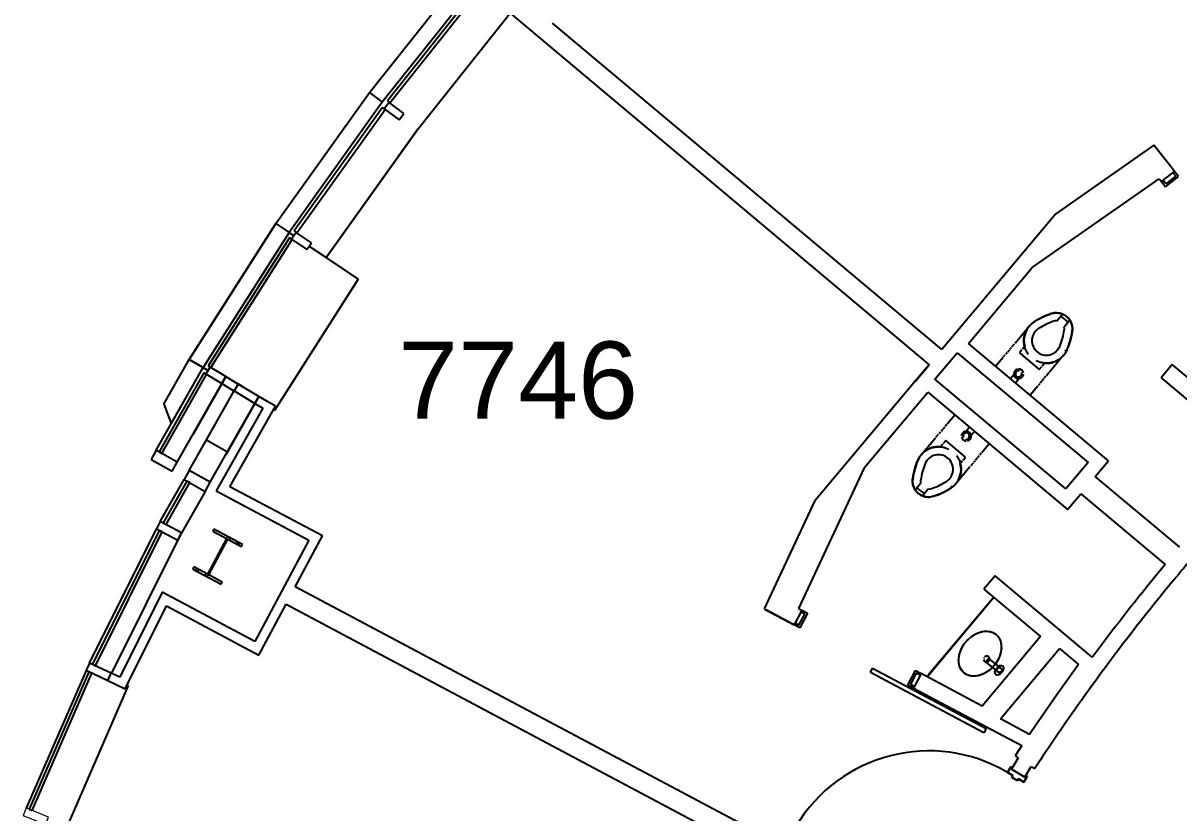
# Model space of a CAD drawing. Header units: inches. Extents: x -59 to 5673, y -29 to 4299.
# Drawn here: x 25.3 to 384.5, y 3652.6 to 3898.1 of the extents above; entities that cross this region are included whole.
import ezdxf

# ---------------------------------------------------------------- set-up
doc = ezdxf.new("R2010")
doc.units = ezdxf.units.IN
doc.header["$LTSCALE"] = 96
doc.header["$MEASUREMENT"] = 0
for name, color, linetype in [('A-ANNO-ROOM', 4, 'Continuous'), ('A-COLS', 5, 'Continuous'), ('A-DOOR', 2, 'Continuous'), ('A-FLOR-CASE', 3, 'Continuous'), ('A-FLOR-PFIX', 2, 'Continuous'), ('A-GLAZ', 2, 'Continuous'), ('A-WALL-FULL', 6, 'Continuous')]:
    doc.layers.add(name, color=color, linetype=linetype)
doc.layers.add('AE-108$0$A-WALL-PATT', color=8, linetype='Continuous', lineweight=9)
doc.styles.add('ARIAL', font='arial.ttf')

# ---------------------------------------------------------------- blocks, each defined once
blk = doc.blocks.new('AE-109$0$Rectangular Mullion - 2_5_ x 7-1_2_ rectangular-White-15350479-LEVEL 07')
at = {"layer": 'A-GLAZ', "lineweight": 20}
for p, q in [((-1.25, 3.25), (1.25, 3.25)), ((-1.25, -4.25), (-1.25, 3.25)), ((1.25, 3.25), (1.25, -4.25)), ((1.25, -4.25), (-1.25, -4.25))]:
    blk.add_line(p, q, dxfattribs=at)

msp = doc.modelspace()

# ---------------------------------------------------------------- hatches: boundary and pattern name
at = {"layer": 'AE-108$0$A-WALL-PATT', "lineweight": 9}
h = msp.add_hatch(dxfattribs=at)
h.set_pattern_fill('FP_1', color=256, style=0, pattern_type=2)
h.set_pattern_definition([(0, (0, -1.105), (30.72, 7.68), [1.267, -21.773, 1.267, -21.773, -122.88]), (0, (0, -1.105), (30.72, 7.68), [-46.08, 1.267, -44.813, 1.267, -21.773, -53.76]), (0, (0, -1.105), (30.72, 7.68), [-115.2, 1.267, -14.093, 1.267, -37.133]), (120, (11.52, 2.735), (-22.011075, 22.7643), [1.267, -21.773, 1.267, -21.773, -122.88]), (120, (11.52, 2.735), (-22.011075, 22.7643), [-46.08, 1.267, -44.813, 1.267, -21.773, -53.76]), (120, (11.52, 2.735), (-22.011075, 22.7643), [-115.2, 1.267, -14.093, 1.267, -37.133]), (240, (15.36, 18.095), (-8.708925, -30.4443), [1.267, -21.773, 1.267, -21.773, -122.88]), (240, (15.36, 18.095), (-8.708925, -30.4443), [-46.08, 1.267, -44.813, 1.267, -21.773, -53.76]), (240, (15.36, 18.095), (-8.708925, -30.4443), [-115.2, 1.267, -14.093, 1.267, -37.133])])
h.paths.add_polyline_path([(306.85, 3791.92), (307.25, 3792.4), (291.74, 3805.41), (291.34, 3804.93), (306.37, 3792.32)], flags=0)
h.paths.add_polyline_path([(276.5, 3817.39), (276.9, 3817.87), (234.19, 3853.7), (233.83, 3853.19), (276.31, 3817.55)], flags=0)
h.paths.add_polyline_path([(218.95, 3865.68), (219.35, 3866.15), (186.25, 3893.93), (185.85, 3893.45), (218.77, 3865.83)], flags=0)

# ---------------------------------------------------------------- linework, layer by layer
at = {"layer": 'A-COLS'}
for p, q in [((84.57, 3740.76), (84.23, 3740.12)), ((84.23, 3740.12), (88.47, 3737.87)), ((93.4, 3736.06), (84.57, 3740.76)), ((88.46, 3737.89), (82.55, 3726.77)), ((88.47, 3737.87), (82.57, 3726.78)), ((82.93, 3726.58), (88.83, 3737.68)), ((82.94, 3726.56), (88.85, 3737.69)), ((87.12, 3735.36), (88.19, 3736.43)), ((88.4, 3737.75), (89.03, 3738.38)), ((88.83, 3737.68), (93.06, 3735.43)), ((89.24, 3737.48), (89.76, 3738.01)), ((91.51, 3736.25), (92.04, 3736.78)), ((92.24, 3735.88), (92.77, 3736.41)), ((93.06, 3735.43), (93.4, 3736.06)), ((78.34, 3729.03), (78, 3728.39)), ((82.57, 3726.78), (78.34, 3729.03)), ((83.17, 3727.92), (84.18, 3728.92)), ((78, 3728.39), (86.83, 3723.7)), ((78.68, 3728.03), (79.21, 3728.56)), ((79.4, 3727.64), (79.92, 3728.17)), ((81.69, 3726.43), (82.22, 3726.96)), ((82.4, 3726.04), (82.95, 3726.59)), ((87.17, 3724.33), (82.93, 3726.58)), ((86.83, 3723.7), (87.17, 3724.33))]:
    msp.add_line(p, q, dxfattribs=at)
at = {"layer": 'A-DOOR'}
for p, q in [((383.12, 3851.98), (382.64, 3851.61)), ((382.64, 3851.61), (383.48, 3850.52)), ((384.36, 3850.41), (383.13, 3851.99)), ((379.58, 3849.22), (379.09, 3848.84)), ((379.09, 3848.84), (380.32, 3847.26)), ((380.43, 3848.14), (379.58, 3849.22)), ((380.32, 3847.26), (384.35, 3850.41)), ((383.48, 3850.52), (380.43, 3848.14)), ((266.38, 3710.97), (268.2, 3714.39)), ((269.04, 3714.65), (266.65, 3710.13)), ((266.99, 3715.03), (267.28, 3715.59)), ((268.2, 3714.39), (266.99, 3715.03)), ((267.28, 3715.59), (269.04, 3714.65)), ((266.64, 3710.12), (264.87, 3711.06)), ((264.88, 3711.07), (265.17, 3711.61)), ((265.17, 3711.61), (266.38, 3710.97)), ((288.58, 3696.21), (289.29, 3697.54)), ((289.29, 3697.54), (324.6, 3678.76)), ((300.2, 3692.3), (302.61, 3696.82)), ((302.61, 3696.82), (304.37, 3695.89)), ((323.9, 3677.44), (288.58, 3696.21)), ((302.87, 3695.98), (301.05, 3692.56)), ((304.08, 3695.33), (302.87, 3695.98)), ((304.37, 3695.89), (304.08, 3695.33)), ((301.97, 3691.36), (300.2, 3692.3)), ((301.05, 3692.56), (302.26, 3691.91)), ((302.26, 3691.91), (301.97, 3691.36)), ((324.6, 3678.76), (323.9, 3677.44)), ((332.23, 3666.84), (331.21, 3665.12)), ((331.21, 3665.12), (332.23, 3666.84)), ((331.21, 3665.12), (331.64, 3664.87)), ((331.21, 3665.12), (332.88, 3664.14)), ((331.64, 3664.87), (332.88, 3664.14)), ((332.88, 3664.14), (331.64, 3664.87)), ((332.66, 3666.59), (332.23, 3666.84)), ((332.23, 3666.84), (332.66, 3666.59)), ((332.4, 3666.16), (332.66, 3666.59)), ((332.66, 3666.59), (332.4, 3666.16)), ((336.6, 3663.67), (332.4, 3666.16)), ((332.4, 3666.16), (336.6, 3663.67)), ((332.88, 3664.14), (332.56, 3663.6)), ((332.56, 3663.6), (332.88, 3664.14)), ((336.85, 3664.1), (336.6, 3663.67)), ((336.6, 3663.67), (336.85, 3664.1)), ((337.28, 3663.85), (336.85, 3664.1)), ((336.85, 3664.1), (337.28, 3663.85)), ((332.56, 3663.6), (334.28, 3662.58)), ((334.28, 3662.58), (332.56, 3663.6)), ((334.28, 3662.58), (334.6, 3663.12)), ((334.6, 3663.12), (334.28, 3662.58)), ((334.6, 3663.12), (336.26, 3662.13)), ((336.26, 3662.13), (334.6, 3663.12)), ((336.26, 3662.13), (337.28, 3663.85)), ((337.28, 3663.85), (336.26, 3662.13))]:
    msp.add_line(p, q, dxfattribs=at)
msp.add_arc((306.72, 3623.84), 48, 59.3279, 149.3279, dxfattribs=at)
msp.add_arc((306.72, 3623.84), 48, 59.3279, 149.3279, dxfattribs=at)
at = {"layer": 'A-FLOR-CASE'}
for p, q in [((306.22, 3694.9), (326.94, 3719.6)), ((326.5, 3719.08), (306.59, 3695.34)), ((326.5, 3719.08), (326.94, 3719.6))]:
    msp.add_line(p, q, dxfattribs=at)
at = {"layer": 'A-FLOR-PFIX'}
for p, q in [((344.44, 3807.67), (344.82, 3807.8)), ((344.82, 3807.8), (345.01, 3807.86)), ((345.01, 3807.86), (345.21, 3807.91)), ((345.21, 3807.91), (345.4, 3807.95)), ((345.4, 3807.95), (345.6, 3807.99)), ((345.6, 3807.99), (345.8, 3808.01)), ((345.8, 3808.01), (346, 3808.03)), ((346, 3808.03), (346.2, 3808.05)), ((346.2, 3808.05), (346.4, 3808.05)), ((346.4, 3808.05), (346.6, 3808.04)), ((346.6, 3808.04), (346.79, 3808.03)), ((346.79, 3808.03), (346.99, 3808.01)), ((346.99, 3808.01), (347.19, 3807.98)), ((347.19, 3807.98), (347.39, 3807.95)), ((347.39, 3807.95), (347.58, 3807.9)), ((347.58, 3807.9), (347.78, 3807.85)), ((347.78, 3807.85), (347.97, 3807.79)), ((347.97, 3807.79), (348.16, 3807.72)), ((338.07, 3804.03), (338.26, 3804.23)), ((338.26, 3804.23), (338.46, 3804.43)), ((338.46, 3804.43), (338.67, 3804.62)), ((338.67, 3804.62), (338.88, 3804.8)), ((338.88, 3804.8), (339.1, 3804.97)), ((339.1, 3804.97), (339.33, 3805.14)), ((339.33, 3805.14), (339.49, 3805.25)), ((339.49, 3805.25), (340.27, 3805.73)), ((340.27, 3805.73), (341.07, 3806.19)), ((341.07, 3806.19), (341.89, 3806.61)), ((341.89, 3806.61), (342.72, 3806.99)), ((342.72, 3806.99), (343.57, 3807.35)), ((343.57, 3807.35), (344.44, 3807.67)), ((346.52, 3805.55), (348.3, 3807.67)), ((348.16, 3807.72), (348.34, 3807.65)), ((348.34, 3807.65), (348.52, 3807.57)), ((348.52, 3807.57), (348.7, 3807.48)), ((348.7, 3807.48), (348.88, 3807.38)), ((350.6, 3805.74), (348.82, 3803.62)), ((348.88, 3807.38), (349.05, 3807.28)), ((349.05, 3807.28), (349.22, 3807.17)), ((349.22, 3807.17), (349.38, 3807.05)), ((349.38, 3807.05), (349.54, 3806.93)), ((349.54, 3806.93), (349.6, 3806.88)), ((349.6, 3806.88), (349.75, 3806.75)), ((349.75, 3806.75), (349.89, 3806.61)), ((349.89, 3806.61), (350.03, 3806.47)), ((350.03, 3806.47), (350.17, 3806.32)), ((350.17, 3806.32), (350.29, 3806.16)), ((350.29, 3806.16), (350.42, 3806.01)), ((350.42, 3806.01), (350.53, 3805.84)), ((350.53, 3805.84), (350.64, 3805.67)), ((350.64, 3805.67), (350.74, 3805.5)), ((350.74, 3805.5), (350.84, 3805.33)), ((350.84, 3805.33), (350.92, 3805.15)), ((350.92, 3805.15), (351, 3804.96)), ((351, 3804.96), (351.08, 3804.78)), ((351.08, 3804.78), (351.14, 3804.59)), ((351.14, 3804.59), (351.2, 3804.4)), ((351.2, 3804.4), (351.25, 3804.2)), ((351.25, 3804.2), (351.29, 3804.01)), ((333.54, 3798.63), (337.94, 3803.87)), ((336.4, 3800.54), (336.45, 3800.81)), ((336.45, 3800.81), (336.51, 3801.09)), ((336.51, 3801.09), (336.59, 3801.36)), ((336.59, 3801.36), (336.67, 3801.62)), ((336.67, 3801.62), (336.77, 3801.89)), ((336.77, 3801.89), (336.87, 3802.15)), ((336.87, 3802.15), (336.99, 3802.4)), ((336.99, 3802.4), (337.11, 3802.65)), ((337.11, 3802.65), (337.25, 3802.9)), ((337.25, 3802.9), (337.4, 3803.14)), ((337.4, 3803.14), (337.55, 3803.37)), ((337.55, 3803.37), (337.72, 3803.6)), ((337.72, 3803.6), (337.89, 3803.82)), ((337.89, 3803.82), (338.07, 3804.03)), ((351.18, 3801.43), (351, 3800.53)), ((351.33, 3802.34), (351.18, 3801.43)), ((351.29, 3804.01), (351.33, 3803.81)), ((351.33, 3803.81), (351.35, 3803.61)), ((351.34, 3802.41), (351.33, 3802.34)), ((351.36, 3802.61), (351.34, 3802.41)), ((351.35, 3803.61), (351.37, 3803.41)), ((351.38, 3802.81), (351.36, 3802.61)), ((351.37, 3803.41), (351.38, 3803.21)), ((351.38, 3803.21), (351.38, 3803.01)), ((351.38, 3803.01), (351.38, 3802.81)), ((331.93, 3796.72), (332.44, 3797.32)), ((332.57, 3797.48), (333.4, 3798.46)), ((336.54, 3797.54), (335.83, 3796.7)), ((336.3, 3799.43), (336.31, 3799.71)), ((336.3, 3799.15), (336.3, 3799.43)), ((336.32, 3798.87), (336.3, 3799.15)), ((336.31, 3799.71), (336.33, 3799.98)), ((336.34, 3798.59), (336.32, 3798.87)), ((336.33, 3799.98), (336.36, 3800.26)), ((336.38, 3798.31), (336.34, 3798.59)), ((336.36, 3800.26), (336.4, 3800.54)), ((336.43, 3798.03), (336.38, 3798.31)), ((336.49, 3797.76), (336.43, 3798.03)), ((336.56, 3797.49), (336.49, 3797.76)), ((336.64, 3797.22), (336.56, 3797.49)), ((336.73, 3796.96), (336.64, 3797.22)), ((349.9, 3797.02), (349.74, 3796.64)), ((350.23, 3797.88), (349.9, 3797.02)), ((350.52, 3798.75), (350.23, 3797.88)), ((350.78, 3799.63), (350.52, 3798.75)), ((351, 3800.53), (350.78, 3799.63)), ((327.52, 3791.46), (329.87, 3794.25)), ((330, 3794.42), (330.51, 3795.02)), ((330.65, 3795.18), (331.15, 3795.79)), ((331.29, 3795.95), (331.79, 3796.55)), ((335.7, 3796.54), (334.93, 3795.63)), ((334.93, 3795.63), (341.06, 3790.48)), ((336.83, 3796.7), (336.73, 3796.96)), ((336.94, 3796.44), (336.83, 3796.7)), ((337.07, 3796.19), (336.94, 3796.44)), ((337.2, 3795.94), (337.07, 3796.19)), ((337.34, 3795.7), (337.2, 3795.94)), ((337.49, 3795.46), (337.34, 3795.7)), ((337.65, 3795.23), (337.49, 3795.46)), ((337.73, 3795.13), (337.67, 3795.21)), ((348.66, 3794.87), (344.26, 3789.63)), ((347.08, 3793.48), (346.84, 3793.33)), ((347.31, 3793.64), (347.08, 3793.48)), ((347.54, 3793.8), (347.31, 3793.64)), ((347.76, 3793.98), (347.54, 3793.8)), ((347.97, 3794.16), (347.76, 3793.98)), ((348.17, 3794.35), (347.97, 3794.16)), ((348.37, 3794.55), (348.17, 3794.35)), ((348.56, 3794.75), (348.37, 3794.55)), ((348.74, 3794.97), (348.56, 3794.75)), ((348.91, 3795.19), (348.74, 3794.97)), ((349.07, 3795.42), (348.91, 3795.19)), ((349.23, 3795.65), (349.07, 3795.42)), ((349.37, 3795.89), (349.23, 3795.65)), ((349.51, 3796.14), (349.37, 3795.89)), ((349.63, 3796.39), (349.51, 3796.14)), ((349.74, 3796.64), (349.63, 3796.39)), ((340.38, 3793.01), (340.13, 3793.13)), ((340.64, 3792.9), (340.38, 3793.01)), ((340.9, 3792.8), (340.64, 3792.9)), ((341.16, 3792.71), (340.9, 3792.8)), ((341.06, 3790.48), (341.83, 3791.4)), ((341.43, 3792.63), (341.16, 3792.71)), ((341.7, 3792.56), (341.43, 3792.63)), ((341.98, 3792.5), (341.7, 3792.56)), ((341.96, 3791.56), (342.67, 3792.4)), ((342.25, 3792.45), (341.98, 3792.5)), ((342.53, 3792.42), (342.25, 3792.45)), ((342.81, 3792.39), (342.53, 3792.42)), ((343.09, 3792.38), (342.81, 3792.39)), ((343.37, 3792.37), (343.09, 3792.38)), ((343.65, 3792.38), (343.37, 3792.37)), ((343.93, 3792.4), (343.65, 3792.38)), ((344.21, 3792.43), (343.93, 3792.4)), ((344.48, 3792.47), (344.21, 3792.43)), ((344.76, 3792.53), (344.48, 3792.47)), ((345.03, 3792.59), (344.76, 3792.53)), ((345.3, 3792.67), (345.03, 3792.59)), ((345.57, 3792.75), (345.3, 3792.67)), ((345.83, 3792.85), (345.57, 3792.75)), ((346.09, 3792.95), (345.83, 3792.85)), ((346.34, 3793.07), (346.09, 3792.95)), ((346.59, 3793.2), (346.34, 3793.07)), ((346.84, 3793.33), (346.59, 3793.2)), ((332.12, 3787.61), (333.19, 3788.88)), ((333.65, 3786.32), (334.72, 3787.59)), ((341.87, 3786.79), (341.37, 3786.18)), ((342.52, 3787.55), (342.01, 3786.95)), ((343.16, 3788.32), (342.65, 3787.71)), ((344.13, 3789.47), (343.29, 3788.48)), ((340.59, 3785.25), (338.25, 3782.46)), ((341.23, 3786.02), (340.72, 3785.41)), ((312.49, 3773.54), (314.83, 3776.33)), ((310.56, 3771.24), (311.07, 3771.85)), ((311.2, 3772.01), (311.71, 3772.61)), ((311.84, 3772.78), (312.35, 3773.38)), ((319.42, 3772.47), (318.36, 3771.2)), ((304.41, 3763.92), (308.81, 3769.16)), ((308.97, 3769.35), (309.78, 3770.31)), ((309.92, 3770.48), (310.42, 3771.08)), ((312.02, 3768.31), (311.25, 3767.4)), ((318.14, 3763.17), (312.02, 3768.31)), ((320.96, 3771.19), (319.89, 3769.92)), ((305.11, 3764.64), (305.32, 3764.82)), ((305.32, 3764.82), (305.54, 3764.99)), ((305.54, 3764.99), (305.77, 3765.16)), ((305.77, 3765.16), (306, 3765.31)), ((306, 3765.31), (306.24, 3765.46)), ((306.24, 3765.46), (306.48, 3765.6)), ((306.48, 3765.6), (306.73, 3765.72)), ((306.73, 3765.72), (306.99, 3765.84)), ((306.99, 3765.84), (307.25, 3765.95)), ((307.25, 3765.95), (307.51, 3766.04)), ((307.51, 3766.04), (307.77, 3766.13)), ((307.77, 3766.13), (308.04, 3766.2)), ((308.04, 3766.2), (308.32, 3766.27)), ((308.32, 3766.27), (308.59, 3766.32)), ((308.59, 3766.32), (308.87, 3766.36)), ((308.87, 3766.36), (309.15, 3766.39)), ((309.15, 3766.39), (309.43, 3766.41)), ((309.43, 3766.41), (309.71, 3766.42)), ((309.71, 3766.42), (309.99, 3766.42)), ((309.99, 3766.42), (310.27, 3766.4)), ((310.27, 3766.4), (310.54, 3766.38)), ((311.11, 3767.23), (310.4, 3766.39)), ((310.54, 3766.38), (310.82, 3766.34)), ((310.82, 3766.34), (311.1, 3766.29)), ((311.1, 3766.29), (311.37, 3766.24)), ((311.37, 3766.24), (311.64, 3766.17)), ((311.64, 3766.17), (311.91, 3766.09)), ((311.91, 3766.09), (312.18, 3766)), ((312.18, 3766), (312.44, 3765.89)), ((312.44, 3765.89), (312.69, 3765.78)), ((312.69, 3765.78), (312.95, 3765.66)), ((325.55, 3767.33), (323.21, 3764.54)), ((302.85, 3760.92), (303.18, 3761.78)), ((303.18, 3761.78), (303.33, 3762.15)), ((303.33, 3762.15), (303.45, 3762.41)), ((303.45, 3762.41), (303.57, 3762.66)), ((303.57, 3762.66), (303.7, 3762.9)), ((303.7, 3762.9), (303.85, 3763.14)), ((303.85, 3763.14), (304, 3763.38)), ((304, 3763.38), (304.17, 3763.61)), ((304.17, 3763.61), (304.34, 3763.83)), ((304.34, 3763.83), (304.52, 3764.04)), ((304.52, 3764.04), (304.71, 3764.25)), ((304.71, 3764.25), (304.9, 3764.45)), ((304.9, 3764.45), (305.11, 3764.64)), ((315.33, 3763.68), (315.42, 3763.56)), ((315.42, 3763.56), (315.58, 3763.33)), ((315.58, 3763.33), (315.73, 3763.1)), ((315.73, 3763.1), (315.88, 3762.85)), ((315.88, 3762.85), (316.01, 3762.61)), ((316.01, 3762.61), (316.13, 3762.36)), ((316.13, 3762.36), (316.24, 3762.1)), ((316.24, 3762.1), (316.35, 3761.84)), ((316.35, 3761.84), (316.44, 3761.57)), ((316.44, 3761.57), (316.52, 3761.31)), ((316.52, 3761.31), (316.59, 3761.03)), ((316.53, 3761.25), (317.24, 3762.1)), ((317.38, 3762.26), (318.14, 3763.17)), ((320.5, 3761.31), (319.68, 3760.33)), ((321.15, 3762.08), (320.64, 3761.47)), ((321.79, 3762.85), (321.28, 3762.24)), ((322.43, 3763.61), (321.92, 3763.01)), ((323.07, 3764.38), (322.57, 3763.78)), ((301.89, 3757.37), (302.08, 3758.27)), ((302.08, 3758.27), (302.3, 3759.16)), ((302.3, 3759.16), (302.56, 3760.04)), ((302.56, 3760.04), (302.85, 3760.92)), ((319.54, 3760.17), (315.14, 3754.92)), ((316.56, 3757.71), (316.49, 3757.44)), ((316.63, 3757.98), (316.56, 3757.71)), ((316.59, 3761.03), (316.65, 3760.76)), ((316.68, 3758.25), (316.63, 3757.98)), ((316.65, 3760.76), (316.69, 3760.49)), ((316.72, 3758.53), (316.68, 3758.25)), ((316.69, 3760.49), (316.73, 3760.21)), ((316.75, 3758.81), (316.72, 3758.53)), ((316.73, 3760.21), (316.76, 3759.93)), ((316.77, 3759.09), (316.75, 3758.81)), ((316.76, 3759.93), (316.77, 3759.65)), ((316.77, 3759.65), (316.78, 3759.37)), ((316.78, 3759.37), (316.77, 3759.09)), ((301.69, 3755.78), (301.7, 3755.98)), ((301.69, 3755.58), (301.69, 3755.78)), ((301.71, 3755.38), (301.69, 3755.58)), ((301.7, 3755.98), (301.71, 3756.18)), ((301.71, 3756.18), (301.73, 3756.38)), ((301.72, 3755.18), (301.71, 3755.38)), ((301.75, 3754.98), (301.72, 3755.18)), ((301.73, 3756.38), (301.74, 3756.46)), ((301.74, 3756.46), (301.89, 3757.37)), ((301.78, 3754.79), (301.75, 3754.98)), ((301.83, 3754.59), (301.78, 3754.79)), ((301.88, 3754.4), (301.83, 3754.59)), ((301.93, 3754.21), (301.88, 3754.4)), ((302, 3754.02), (301.93, 3754.21)), ((302.07, 3753.83), (302, 3754.02)), ((302.48, 3753.06), (304.26, 3755.18)), ((314.2, 3753.99), (313.98, 3753.82)), ((314.41, 3754.17), (314.2, 3753.99)), ((314.62, 3754.36), (314.41, 3754.17)), ((314.81, 3754.56), (314.62, 3754.36)), ((315.01, 3754.77), (314.81, 3754.56)), ((315.19, 3754.98), (315.01, 3754.77)), ((315.36, 3755.2), (315.19, 3754.98)), ((315.52, 3755.43), (315.36, 3755.2)), ((315.68, 3755.66), (315.52, 3755.43)), ((315.83, 3755.9), (315.68, 3755.66)), ((315.96, 3756.14), (315.83, 3755.9)), ((316.09, 3756.39), (315.96, 3756.14)), ((316.2, 3756.65), (316.09, 3756.39)), ((316.31, 3756.91), (316.21, 3756.65)), ((316.4, 3757.17), (316.31, 3756.91)), ((316.49, 3757.44), (316.4, 3757.17)), ((302.15, 3753.65), (302.07, 3753.83)), ((302.24, 3753.47), (302.15, 3753.65)), ((302.34, 3753.29), (302.24, 3753.47)), ((302.44, 3753.12), (302.34, 3753.29)), ((302.55, 3752.95), (302.44, 3753.12)), ((302.66, 3752.79), (302.55, 3752.95)), ((302.78, 3752.63), (302.66, 3752.79)), ((302.91, 3752.48), (302.78, 3752.63)), ((303.04, 3752.33), (302.91, 3752.48)), ((303.18, 3752.18), (303.04, 3752.33)), ((303.33, 3752.05), (303.18, 3752.18)), ((303.48, 3751.91), (303.33, 3752.05)), ((303.54, 3751.86), (303.48, 3751.91)), ((303.7, 3751.74), (303.54, 3751.86)), ((303.86, 3751.63), (303.7, 3751.74)), ((304.03, 3751.52), (303.86, 3751.63)), ((304.2, 3751.41), (304.03, 3751.52)), ((304.37, 3751.32), (304.2, 3751.41)), ((304.55, 3751.23), (304.37, 3751.32)), ((304.73, 3751.14), (304.55, 3751.23)), ((304.92, 3751.07), (304.73, 3751.14)), ((306.56, 3753.25), (304.78, 3751.13)), ((305.11, 3751), (304.92, 3751.07)), ((305.3, 3750.94), (305.11, 3751)), ((305.49, 3750.89), (305.3, 3750.94)), ((305.69, 3750.85), (305.49, 3750.89)), ((305.88, 3750.81), (305.69, 3750.85)), ((306.08, 3750.78), (305.88, 3750.81)), ((306.28, 3750.76), (306.08, 3750.78)), ((306.48, 3750.75), (306.28, 3750.76)), ((306.68, 3750.75), (306.48, 3750.75)), ((306.88, 3750.75), (306.68, 3750.75)), ((307.08, 3750.76), (306.88, 3750.75)), ((307.28, 3750.78), (307.08, 3750.76)), ((307.48, 3750.81), (307.28, 3750.78)), ((307.67, 3750.84), (307.48, 3750.81)), ((307.87, 3750.89), (307.67, 3750.84)), ((308.06, 3750.94), (307.87, 3750.89)), ((308.25, 3751), (308.06, 3750.94)), ((308.64, 3751.13), (308.25, 3751)), ((309.5, 3751.45), (308.64, 3751.13)), ((310.35, 3751.8), (309.5, 3751.45)), ((311.19, 3752.19), (310.35, 3751.8)), ((312, 3752.61), (311.19, 3752.19)), ((312.8, 3753.06), (312, 3752.61)), ((313.59, 3753.55), (312.8, 3753.06)), ((313.75, 3753.66), (313.59, 3753.55)), ((313.98, 3753.82), (313.75, 3753.66)), ((318.83, 3706.34), (320.04, 3707.4)), ((320.04, 3707.4), (321.37, 3708.22)), ((321.37, 3708.22), (322.76, 3708.78)), ((322.76, 3708.78), (324.14, 3709.04)), ((324.14, 3709.04), (325.45, 3709)), ((325.45, 3709), (326.65, 3708.65)), ((326.47, 3708.72), (326.71, 3708.62)), ((326.65, 3708.65), (327.67, 3708.02)), ((327.67, 3708.02), (328.47, 3707.12)), ((316.37, 3702.26), (316.95, 3703.71)), ((316.95, 3703.71), (317.78, 3705.09)), ((317.78, 3705.09), (318.83, 3706.34)), ((328.43, 3707.18), (328.53, 3707.03)), ((328.47, 3707.12), (329.02, 3706.01)), ((329.02, 3706.01), (329.29, 3704.72)), ((329.04, 3705.95), (329.05, 3705.9)), ((329.29, 3704.72), (329.27, 3703.31)), ((316.04, 3699.4), (316.06, 3700.8)), ((316.06, 3700.8), (316.37, 3702.26)), ((323.77, 3700.25), (323.96, 3699.72)), ((325.44, 3700.55), (324.5, 3699.38)), ((324.93, 3699.37), (325.51, 3700.08)), ((325.36, 3701.09), (325.24, 3701.17)), ((325.57, 3700.71), (325.36, 3701.09)), ((329.13, 3697.55), (325.44, 3700.55)), ((325.51, 3700.08), (325.57, 3700.71)), ((328.38, 3700.4), (327.54, 3699.02)), ((328.96, 3701.85), (328.38, 3700.4)), ((329.27, 3703.31), (328.96, 3701.85)), ((316.31, 3698.11), (316.04, 3699.4)), ((316.86, 3696.99), (316.31, 3698.11)), ((316.9, 3696.93), (316.76, 3697.15)), ((317.66, 3696.1), (316.86, 3696.99)), ((323.96, 3699.72), (324.33, 3699.41)), ((325.29, 3696.72), (323.96, 3695.89)), ((324.33, 3699.41), (324.71, 3699.32)), ((324.5, 3699.38), (328.18, 3696.39)), ((324.71, 3699.32), (324.93, 3699.37)), ((326.5, 3697.78), (325.29, 3696.72)), ((327.54, 3699.02), (326.5, 3697.78)), ((318.68, 3695.46), (317.66, 3696.1)), ((318.78, 3695.42), (318.63, 3695.49)), ((319.88, 3695.12), (318.68, 3695.46)), ((321.19, 3695.07), (319.88, 3695.12)), ((319.99, 3695.1), (319.94, 3695.11)), ((322.57, 3695.34), (321.19, 3695.07)), ((323.96, 3695.89), (322.57, 3695.34))]:
    msp.add_line(p, q, dxfattribs=at)
msp.add_circle((328.66, 3696.97), 0.75, dxfattribs=at)
for centre, radius, start, end in [((352.01, 3785.95), 23, 108.1995, 122.9647), ((346.38, 3803.05), 5, 67.4576, 108.1995), ((346.38, 3803.05), 5, 89.4426, 93.6497), ((346.38, 3803.05), 5, 74.4372, 80.0381), ((343.3, 3799.37), 7, 122.9647, 195.1501), ((352.01, 3785.95), 20.5, 108.1995, 122.9647), ((346.38, 3803.05), 2.5, 86.8699, 108.1995), ((346.38, 3803.05), 4, 50, 72.2225), ((346.38, 3803.05), 5, 50, 67.5685), ((346.38, 3803.05), 4, 27.7775, 50), ((346.38, 3803.05), 5, 32.4315, 50), ((346.38, 3803.05), 5, 351.8005, 32.5424), ((346.38, 3803.05), 5, 19.9619, 25.5628), ((343.3, 3799.37), 7, 167.59, 173.9346), ((343.3, 3799.37), 7, 152.7122, 158.6438), ((343.3, 3799.37), 7, 138.2555, 142.7864), ((343.3, 3799.37), 4.5, 122.9647, 230), ((328.57, 3805.62), 20.5, 337.0353, 351.8005), ((346.38, 3803.05), 2.5, 351.8005, 13.1301), ((328.57, 3805.62), 23, 337.0353, 351.8005), ((346.38, 3803.05), 5, 6.3503, 10.5574), ((343.3, 3799.37), 7, 182.4709, 189.0365), ((343.3, 3799.37), 4.5, 230, 337.0353), ((343.3, 3799.37), 7, 264.8499, 337.0353), ((343.3, 3799.37), 7, 301.3562, 307.2878), ((343.3, 3799.37), 7, 317.2136, 321.7445), ((348.86, 3796.67), 0.5, 300, 320), ((334.67, 3789.09), 1.5, 140, 320), ((334.67, 3789.09), 1.5, 104.3534, 140), ((334.67, 3789.09), 0.996, 72.6886, 320), ((334.67, 3789.09), 1.5, 9.9625, 90.0375), ((343.3, 3799.37), 7, 270.9635, 277.5291), ((343.3, 3799.37), 7, 286.0654, 292.41), ((334.67, 3789.09), 0.996, 320, 27.3114), ((334.67, 3789.09), 1.5, 320, 355.3367), ((318.41, 3769.7), 1.5, 140, 175.3367), ((318.41, 3769.7), 1.5, 189.6381, 270.0375), ((318.41, 3769.7), 1.5, 320, 140), ((318.4, 3769.7), 0.996, 320, 207.3114), ((318.4, 3769.7), 0.996, 252.6886, 320), ((318.41, 3769.7), 1.5, 284.6633, 320), ((309.78, 3759.42), 7, 84.8499, 157.0353), ((309.78, 3759.42), 7, 121.3562, 127.2878), ((309.78, 3759.42), 7, 106.0654, 112.41), ((309.78, 3759.42), 7, 90.9635, 97.5291), ((324.51, 3753.18), 23, 157.0353, 171.8005), ((324.51, 3753.18), 20.5, 157.0353, 171.8005), ((309.78, 3759.42), 7, 137.2136, 141.7445), ((309.78, 3759.42), 4.5, 50, 157.0353), ((309.78, 3759.42), 4.5, 302.9647, 50), ((309.78, 3759.42), 7, 302.9647, 15.1501), ((309.78, 3759.42), 7, 347.59, 353.9346), ((309.78, 3759.42), 7, 2.4709, 9.0365), ((306.69, 3755.75), 5, 171.8005, 212.5424), ((306.69, 3755.75), 5, 186.3503, 190.5574), ((306.69, 3755.75), 5, 199.9619, 205.5628), ((306.69, 3755.75), 4, 207.7775, 230), ((306.69, 3755.75), 2.5, 171.8005, 193.1301), ((301.07, 3772.84), 20.5, 288.1995, 302.9647), ((313.41, 3754.41), 0.5, 320, 340), ((309.78, 3759.42), 7, 318.2555, 322.7864), ((309.78, 3759.42), 7, 332.7122, 338.6438), ((306.69, 3755.75), 5, 212.4315, 230), ((306.69, 3755.75), 5, 230, 247.5685), ((306.69, 3755.75), 4, 230, 252.2225), ((306.69, 3755.75), 5, 247.4576, 288.1995), ((306.69, 3755.75), 5, 254.4372, 260.0381), ((306.69, 3755.75), 2.5, 266.8699, 288.1995), ((306.69, 3755.75), 5, 269.4426, 273.6497), ((301.07, 3772.84), 23, 288.1995, 302.9647), ((324.77, 3700.29), 1, 149, 167), ((324.77, 3700.29), 1, 68, 138.5147)]:
    msp.add_arc(centre, radius, start, end, dxfattribs=at)
msp.add_ellipse((328.64, 3696.93), major_axis=(1.1, 1.36), ratio=0.571429, dxfattribs=at)
for points, knots in [([(319.76, 3707.17), (319.96, 3707.33), (320.23, 3707.53), (320.5, 3707.71), (320.57, 3707.76)], [-4.4498221, -4.4498221, -4.4498221, -4.4498221, -4.3498975, -4.3201203, -4.3201203, -4.3201203, -4.3201203]), ([(321.12, 3708.08), (321.4, 3708.24), (321.71, 3708.38), (322.02, 3708.51), (322.05, 3708.53)], [-4.2352464, -4.2352464, -4.2352464, -4.2352464, -4.1082365, -4.0945479, -4.0945479, -4.0945479, -4.0945479]), ([(322.55, 3708.71), (322.89, 3708.82), (323.24, 3708.91), (323.58, 3708.96), (323.58, 3708.96)], [-4.0199157, -4.0199157, -4.0199157, -4.0199157, -3.8665756, -3.8663935, -3.8663935, -3.8663935, -3.8663935]), ([(316.69, 3703.13), (316.72, 3703.2), (316.85, 3703.51), (317, 3703.8), (317.12, 3704.03)], [-5.1046577, -5.1046577, -5.1046577, -5.1046577, -5.0748804, -4.9749558, -4.9749558, -4.9749558, -4.9749558]), ([(317.49, 3704.65), (317.56, 3704.76), (317.74, 3705.03), (317.93, 3705.29), (318.05, 3705.44)], [-4.883074, -4.883074, -4.883074, -4.883074, -4.8332195, -4.7595613, -4.7595613, -4.7595613, -4.7595613]), ([(318.53, 3706.01), (318.66, 3706.16), (318.88, 3706.39), (319.12, 3706.62), (319.21, 3706.71)], [-4.6652167, -4.6652167, -4.6652167, -4.6652167, -4.5915585, -4.541704, -4.541704, -4.541704, -4.541704]), ([(329.31, 3704.15), (329.31, 3704.15), (329.31, 3703.81), (329.29, 3703.46), (329.23, 3703.1)], [-2.4167919, -2.4167919, -2.4167919, -2.4167919, -2.4166097, -2.2632696, -2.2632696, -2.2632696, -2.2632696]), ([(316.02, 3699.96), (316.02, 3699.96), (316.02, 3700.3), (316.04, 3700.66), (316.09, 3701.01)], [-5.5583845, -5.5583845, -5.5583845, -5.5583845, -5.5582024, -5.4048623, -5.4048623, -5.4048623, -5.4048623]), ([(316.19, 3701.54), (316.19, 3701.57), (316.27, 3701.9), (316.36, 3702.23), (316.46, 3702.53)], [-5.3302301, -5.3302301, -5.3302301, -5.3302301, -5.3165414, -5.1895316, -5.1895316, -5.1895316, -5.1895316]), ([(328.64, 3700.98), (328.61, 3700.91), (328.48, 3700.61), (328.33, 3700.31), (328.21, 3700.08)], [-1.963065, -1.963065, -1.963065, -1.963065, -1.9332878, -1.8333632, -1.8333632, -1.8333632, -1.8333632]), ([(329.14, 3702.58), (329.14, 3702.54), (329.06, 3702.21), (328.97, 3701.88), (328.87, 3701.58)], [-2.1886374, -2.1886374, -2.1886374, -2.1886374, -2.1749488, -2.0479389, -2.0479389, -2.0479389, -2.0479389]), ([(325.57, 3696.94), (325.37, 3696.78), (325.1, 3696.58), (324.82, 3696.4), (324.76, 3696.36)], [-1.3082295, -1.3082295, -1.3082295, -1.3082295, -1.2083049, -1.1785276, -1.1785276, -1.1785276, -1.1785276]), ([(326.8, 3698.1), (326.67, 3697.96), (326.45, 3697.72), (326.21, 3697.5), (326.12, 3697.41)], [-1.523624, -1.523624, -1.523624, -1.523624, -1.4499658, -1.4001113, -1.4001113, -1.4001113, -1.4001113]), ([(327.84, 3699.47), (327.77, 3699.36), (327.59, 3699.09), (327.4, 3698.82), (327.28, 3698.67)], [-1.7414813, -1.7414813, -1.7414813, -1.7414813, -1.6916268, -1.6179686, -1.6179686, -1.6179686, -1.6179686]), ([(322.78, 3695.41), (322.43, 3695.29), (322.09, 3695.21), (321.75, 3695.15), (321.75, 3695.15)], [-0.878323, -0.878323, -0.878323, -0.878323, -0.7249829, -0.7248008, -0.7248008, -0.7248008, -0.7248008]), ([(324.21, 3696.03), (323.93, 3695.88), (323.62, 3695.73), (323.31, 3695.6), (323.28, 3695.59)], [-1.0936537, -1.0936537, -1.0936537, -1.0936537, -0.9666439, -0.9529552, -0.9529552, -0.9529552, -0.9529552])]:
    msp.add_open_spline(points, degree=3, knots=knots, dxfattribs=at)
for points in [[(323.99, 3709.02), (324.35, 3709.06), (324.69, 3709.06), (325.03, 3709.04)], [(325.37, 3709.01), (325.72, 3708.96), (326.06, 3708.9), (326.36, 3708.77)], [(326.62, 3708.66), (327, 3708.5), (327.35, 3708.28), (327.67, 3708.02)], [(327.67, 3708.02), (327.98, 3707.76), (328.25, 3707.45), (328.48, 3707.1)], [(328.63, 3706.86), (328.79, 3706.57), (328.93, 3706.26), (329.04, 3705.93)], [(329.13, 3705.61), (329.21, 3705.28), (329.27, 3704.93), (329.29, 3704.58)], [(316.2, 3698.51), (316.12, 3698.84), (316.06, 3699.18), (316.04, 3699.54)], [(316.7, 3697.26), (316.53, 3697.54), (316.4, 3697.85), (316.29, 3698.18)], [(317.66, 3696.1), (317.35, 3696.36), (317.08, 3696.67), (316.85, 3697.02)], [(318.71, 3695.45), (318.33, 3695.62), (317.98, 3695.83), (317.66, 3696.1)], [(319.96, 3695.11), (319.61, 3695.16), (319.27, 3695.22), (318.97, 3695.34)], [(321.34, 3695.09), (320.98, 3695.06), (320.64, 3695.06), (320.29, 3695.08)]]:
    msp.add_open_spline(points, degree=3, dxfattribs=at)
at = {"layer": 'A-GLAZ'}
for p, q in [((132.88, 3876.56), (164.05, 3915.74)), ((167.87, 3912.53), (136.87, 3873.56)), ((167.83, 3910.86), (138.49, 3873.98)), ((139.27, 3873.36), (168.61, 3910.24)), ((147.96, 3865.2), (177.73, 3902.63)), ((103.81, 3835.81), (132.88, 3876.56)), ((132.88, 3876.56), (136.87, 3873.56)), ((136.87, 3873.56), (107.95, 3833.01)), ((138.49, 3873.98), (139.27, 3873.36)), ((136.91, 3871.89), (109.54, 3833.52)), ((110.36, 3832.94), (137.73, 3871.31)), ((137.73, 3871.31), (136.91, 3871.89)), ((119.46, 3825.25), (147.96, 3865.2)), ((147.96, 3865.2), (119.56, 3825.39)), ((103.81, 3835.81), (76.91, 3793.58)), ((76.91, 3793.58), (103.81, 3835.81)), ((107.95, 3833.01), (81.19, 3791.01)), ((107.95, 3833.01), (81.19, 3791.01)), ((103.81, 3835.81), (107.95, 3833.01)), ((109.4, 3832.03), (107.95, 3833.01)), ((107.95, 3833.01), (109.4, 3832.03)), ((109.54, 3833.52), (110.36, 3832.94)), ((108.08, 3831.35), (82.76, 3791.6)), ((108.08, 3831.35), (82.76, 3791.6)), ((83.6, 3791.06), (108.92, 3830.81)), ((83.6, 3791.06), (108.92, 3830.81)), ((108.92, 3830.81), (108.08, 3831.35)), ((124.8, 3821.64), (114.17, 3828.82)), ((114.17, 3828.82), (129.39, 3818.55)), ((129.39, 3818.55), (124.8, 3821.64)), ((129.41, 3818.54), (103.38, 3777.68)), ((129.41, 3818.54), (103.38, 3777.68)), ((69.01, 3779.62), (76.91, 3793.58)), ((81.19, 3791.01), (76.91, 3793.58)), ((76.91, 3793.58), (81.19, 3791.01)), ((66.65, 3765.3), (81.19, 3791.01)), ((71.58, 3774.01), (81.19, 3791.01)), ((82.7, 3790.11), (81.19, 3791.01)), ((81.19, 3791.01), (82.7, 3790.11)), ((82.7, 3790.11), (81.19, 3791.01)), ((81.19, 3791.01), (82.7, 3790.11)), ((82.76, 3791.6), (83.6, 3791.06)), ((82.76, 3791.6), (83.6, 3791.06)), ((81.41, 3789.35), (67.52, 3764.81)), ((68.39, 3764.32), (82.28, 3788.86)), ((73.18, 3761.61), (87.63, 3787.14)), ((87.63, 3787.14), (78.1, 3770.32)), ((82.28, 3788.86), (81.41, 3789.35)), ((82.28, 3788.86), (81.41, 3789.35)), ((76.9, 3759.05), (90.84, 3783.76)), ((82.28, 3768.56), (90.84, 3783.76)), ((69.01, 3779.62), (71.28, 3773.62)), ((83.43, 3755.36), (97.27, 3779.89)), ((97.27, 3779.89), (88.81, 3764.87)), ((103.06, 3777.87), (103.38, 3777.68)), ((103.06, 3777.87), (103.38, 3777.68)), ((71.43, 3773.76), (71.58, 3774.01)), ((77.96, 3770.06), (78.1, 3770.32)), ((81.77, 3767.66), (82.28, 3768.56)), ((82.28, 3768.56), (88.81, 3764.87)), ((66.65, 3765.3), (65.05, 3762.47)), ((73.18, 3761.61), (66.65, 3765.3)), ((67.52, 3764.81), (68.39, 3764.32)), ((88.81, 3764.87), (88.3, 3763.97)), ((65.05, 3762.47), (71.57, 3758.78)), ((71.57, 3758.78), (73.18, 3761.61)), ((76.9, 3759.05), (75.31, 3756.23)), ((83.43, 3755.36), (76.9, 3759.05)), ((67.88, 3743.12), (75.31, 3756.23)), ((76.18, 3755.74), (68.8, 3742.7)), ((69.67, 3742.21), (77.05, 3755.25)), ((75.31, 3756.23), (81.83, 3752.54)), ((77.05, 3755.25), (76.18, 3755.74)), ((81.83, 3752.54), (83.43, 3755.36)), ((81.83, 3752.54), (73.89, 3738.51)), ((45.89, 3699.14), (66.71, 3740.91)), ((67.57, 3740.39), (46.82, 3698.77)), ((47.71, 3698.32), (68.46, 3739.94)), ((68.46, 3739.94), (67.57, 3740.39)), ((68.8, 3742.7), (69.67, 3742.21)), ((73.89, 3738.51), (52.68, 3695.97)), ((44.83, 3696.88), (26.22, 3654.07)), ((46.82, 3698.77), (47.71, 3698.32)), ((45.71, 3696.4), (27.17, 3653.75)), ((28.09, 3653.35), (46.63, 3696)), ((46.63, 3696), (45.71, 3696.4)), ((57.91, 3692.16), (38.59, 3647.73)), ((57.91, 3692.16), (57.57, 3692.31)), ((27.17, 3653.75), (28.09, 3653.35))]:
    msp.add_line(p, q, dxfattribs=at)
at = {"layer": 'A-GLAZ', "extrusion": (0, 0, -1)}
for p, q in [((139.02, 3873.5), (137.52, 3871.5)), ((143.62, 3870.04), (139.02, 3873.5)), ((137.52, 3871.5), (142.11, 3868.04)), ((142.11, 3868.04), (143.62, 3870.04)), ((110.1, 3833.07), (108.71, 3831)), ((114.87, 3829.85), (110.1, 3833.07)), ((108.71, 3831), (113.47, 3827.78)), ((113.47, 3827.78), (114.87, 3829.85)), ((83.34, 3791.18), (82.05, 3789.04)), ((83.34, 3791.18), (82.05, 3789.04)), ((88.27, 3788.22), (83.34, 3791.18)), ((88.27, 3788.22), (83.34, 3791.18)), ((82.05, 3789.04), (86.98, 3786.07)), ((82.05, 3789.04), (86.98, 3786.07)), ((86.98, 3786.07), (88.27, 3788.22)), ((86.98, 3786.07), (88.27, 3788.22)), ((92.13, 3785.9), (90.84, 3783.76)), ((90.84, 3783.76), (97.27, 3779.89)), ((98.56, 3782.04), (92.13, 3785.9)), ((97.27, 3779.89), (98.56, 3782.04)), ((67.86, 3743.13), (66.68, 3740.92)), ((74.48, 3739.61), (67.86, 3743.13)), ((66.68, 3740.92), (73.3, 3737.4)), ((73.3, 3737.4), (74.48, 3739.61)), ((45.86, 3699.15), (44.8, 3696.89)), ((44.8, 3696.89), (51.6, 3693.72)), ((52.65, 3695.98), (45.86, 3699.15)), ((51.6, 3693.72), (52.65, 3695.98))]:
    msp.add_line(p, q, dxfattribs=at)
at = {"layer": 'A-WALL-FULL'}
for p, q in [((176.62, 3901.2), (306.85, 3791.92)), ((310.79, 3796.61), (189.79, 3898.14)), ((376.7, 3860.19), (346.25, 3838.86)), ((377.1, 3859.7), (376.73, 3860.18)), ((382.57, 3852.7), (377.1, 3859.7)), ((379.09, 3848.84), (383.12, 3851.98)), ((383.13, 3851.99), (382.57, 3852.7)), ((338.88, 3822.1), (378.37, 3849.76)), ((378.37, 3849.76), (379.09, 3848.84)), ((346.25, 3838.86), (310.79, 3796.61)), ((319.1, 3798.53), (338.88, 3822.1)), ((362.57, 3762.06), (319.1, 3798.53)), ((308.62, 3787.41), (315.53, 3795.65)), ((315.53, 3795.65), (356.23, 3761.5)), ((302.47, 3786.7), (306.85, 3791.92)), ((306.85, 3791.92), (302.63, 3786.89)), ((382.43, 3791.95), (378.98, 3787.84)), ((400.05, 3777.17), (382.43, 3791.95)), ((88.27, 3788.22), (86.98, 3786.07)), ((88.27, 3788.22), (92.13, 3785.9)), ((93.39, 3785.14), (90.75, 3786.73)), ((302.61, 3786.86), (271.41, 3749.68)), ((349.32, 3753.27), (308.62, 3787.41)), ((378.98, 3787.84), (409.2, 3762.48)), ((86.98, 3786.07), (90.87, 3783.74)), ((286.64, 3759.85), (306.4, 3783.4)), ((306.4, 3783.4), (349.87, 3746.93)), ((89.54, 3753.97), (103.72, 3779.04)), ((98.56, 3782.04), (97.27, 3779.89)), ((97.27, 3779.89), (99.76, 3778.39)), ((100.99, 3780.57), (98.56, 3782.04)), ((103.72, 3779.04), (101, 3780.57)), ((99.76, 3778.39), (85.24, 3752.72)), ((356.23, 3761.5), (349.32, 3753.27)), ((358.47, 3757.17), (362.57, 3762.06)), ((286.62, 3759.83), (266.25, 3716.14)), ((118.27, 3738.7), (89.54, 3753.97)), ((384.72, 3735.15), (358.47, 3757.17)), ((85.24, 3752.72), (114.04, 3737.4)), ((349.87, 3746.93), (353.97, 3751.81)), ((353.97, 3751.81), (380.22, 3729.79)), ((255.68, 3715.96), (271.4, 3749.66)), ((346.42, 3749.82), (349.87, 3746.93)), ((114.04, 3737.4), (97.26, 3705.84)), ((109.85, 3722.86), (118.27, 3738.7)), ((327.33, 3726.29), (323.88, 3722.17)), ((357.56, 3700.93), (327.33, 3726.29)), ((304.61, 3619.3), (109.85, 3722.86)), ((323.88, 3722.17), (341.5, 3707.39)), ((68.45, 3721.15), (55.29, 3694.75)), ((97.26, 3705.84), (68.45, 3721.15)), ((56.97, 3691.12), (69.82, 3716.89)), ((69.82, 3716.89), (98.55, 3701.61)), ((98.55, 3701.61), (106.97, 3717.45)), ((106.97, 3717.45), (301.74, 3613.89)), ((255.69, 3715.94), (264.87, 3711.06)), ((264.08, 3711.48), (256.23, 3715.66)), ((267.28, 3715.59), (264.88, 3711.07)), ((266.25, 3716.14), (267.28, 3715.59)), ((264.87, 3711.06), (264.08, 3711.48)), ((341.5, 3707.39), (323.37, 3685.78)), ((329, 3681.8), (347.33, 3703.64)), ((346.76, 3702.97), (347.33, 3703.64)), ((347.33, 3703.64), (353.25, 3698.66)), ((353.25, 3698.66), (346.53, 3689.31)), ((51.6, 3693.72), (54.21, 3692.5)), ((55.29, 3694.75), (52.65, 3695.98)), ((304.37, 3695.89), (301.97, 3691.36)), ((323.37, 3685.78), (304.37, 3695.89)), ((54.17, 3692.51), (56.97, 3691.12)), ((301.97, 3691.36), (326.21, 3678.47)), ((346.53, 3689.31), (339.97, 3679.85)), ((320, 3681.77), (326.21, 3678.47)), ((326.21, 3678.47), (335.7, 3673.46)), ((338.06, 3676.98), (329, 3681.8)), ((339.97, 3679.85), (338.06, 3676.98)), ((335.7, 3673.46), (333.58, 3670.28)), ((334.49, 3669.67), (332.4, 3666.16)), ((333.57, 3670.27), (334.49, 3669.67)), ((332.4, 3666.16), (336.6, 3663.67)), ((336.6, 3663.67), (338.57, 3667)), ((338.57, 3667), (339.64, 3666.3))]:
    msp.add_line(p, q, dxfattribs=at)
for radius, start, end in [(671.13, 140.29872, 141.32614), (666, 139.73924, 140.26205), (666, 140.26205, 143.45432), (671.13, 141.32888, 142.3887), (671.13, 142.39023, 143.43168), (666, 143.45432, 144.44969), (666, 143.952, 145.99827), (666, 145.99827, 146.7448)]:
    msp.add_arc((896.57, 3301.08), radius, start, end, dxfattribs=at)
at = {"layer": 'AE-108$0$A-WALL-PATT', "lineweight": 9}
msp.add_line((92.9, 3752.19), (92.86, 3752.13), dxfattribs=at)

# ---------------------------------------------------------------- block references
at = {"lineweight": 9, "extrusion": (0, 0, -1), "rotation": 291.9999995294184}
msp.add_blockref('AE-109$0$Rectangular Mullion - 2_5_ x 7-1_2_ rectangular-White-15350479-LEVEL 07', (-28.73, 3651.71), dxfattribs=at)

# ---------------------------------------------------------------- texts
at = {"layer": 'A-ANNO-ROOM', "style": 'ARIAL'}
msp.add_text('7746', height=24, dxfattribs=at).set_placement((141.79, 3775.13))

doc.saveas('drawing.dxf')
